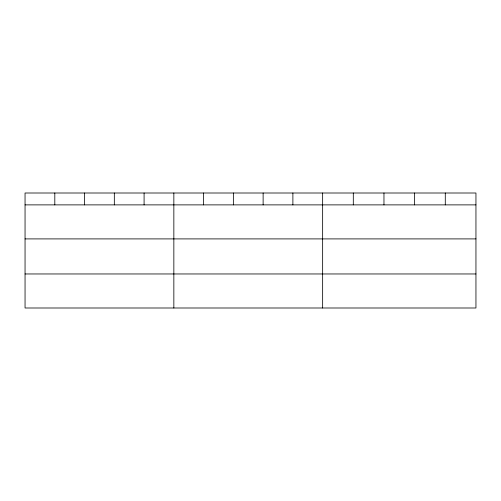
<?xml version="1.0" encoding="UTF-8"?>
<svg xmlns="http://www.w3.org/2000/svg" width="501" height="501" viewBox="0 0 501 501"><rect width="100%" height="100%" fill="white"/><g stroke="black" fill="none" stroke-linecap="round" stroke-linejoin="round"><path stroke-width="0.75" d="M475.95 238.908L475.95 193.004L25.05 193.004L25.05 307.996L475.95 307.996L475.95 238.908L25.05 238.908M25.05 204.884L475.95 204.884M25.05 273.966L475.95 273.966M445.289 193.004L445.289 204.884M414.628 193.004L414.628 204.884M383.966 193.004L383.966 204.884M353.305 193.004L353.305 204.884M322.644 193.004L322.644 307.996M292.885 193.004L292.885 204.884M263.125 193.004L263.125 204.884M233.366 193.004L233.366 204.884M203.606 193.004L203.606 204.884M173.847 193.004L173.847 307.996M144.088 193.004L144.088 204.884M114.328 193.004L114.328 204.884M84.569 193.004L84.569 204.884M54.809 193.004L54.809 204.884"/></g></svg>
